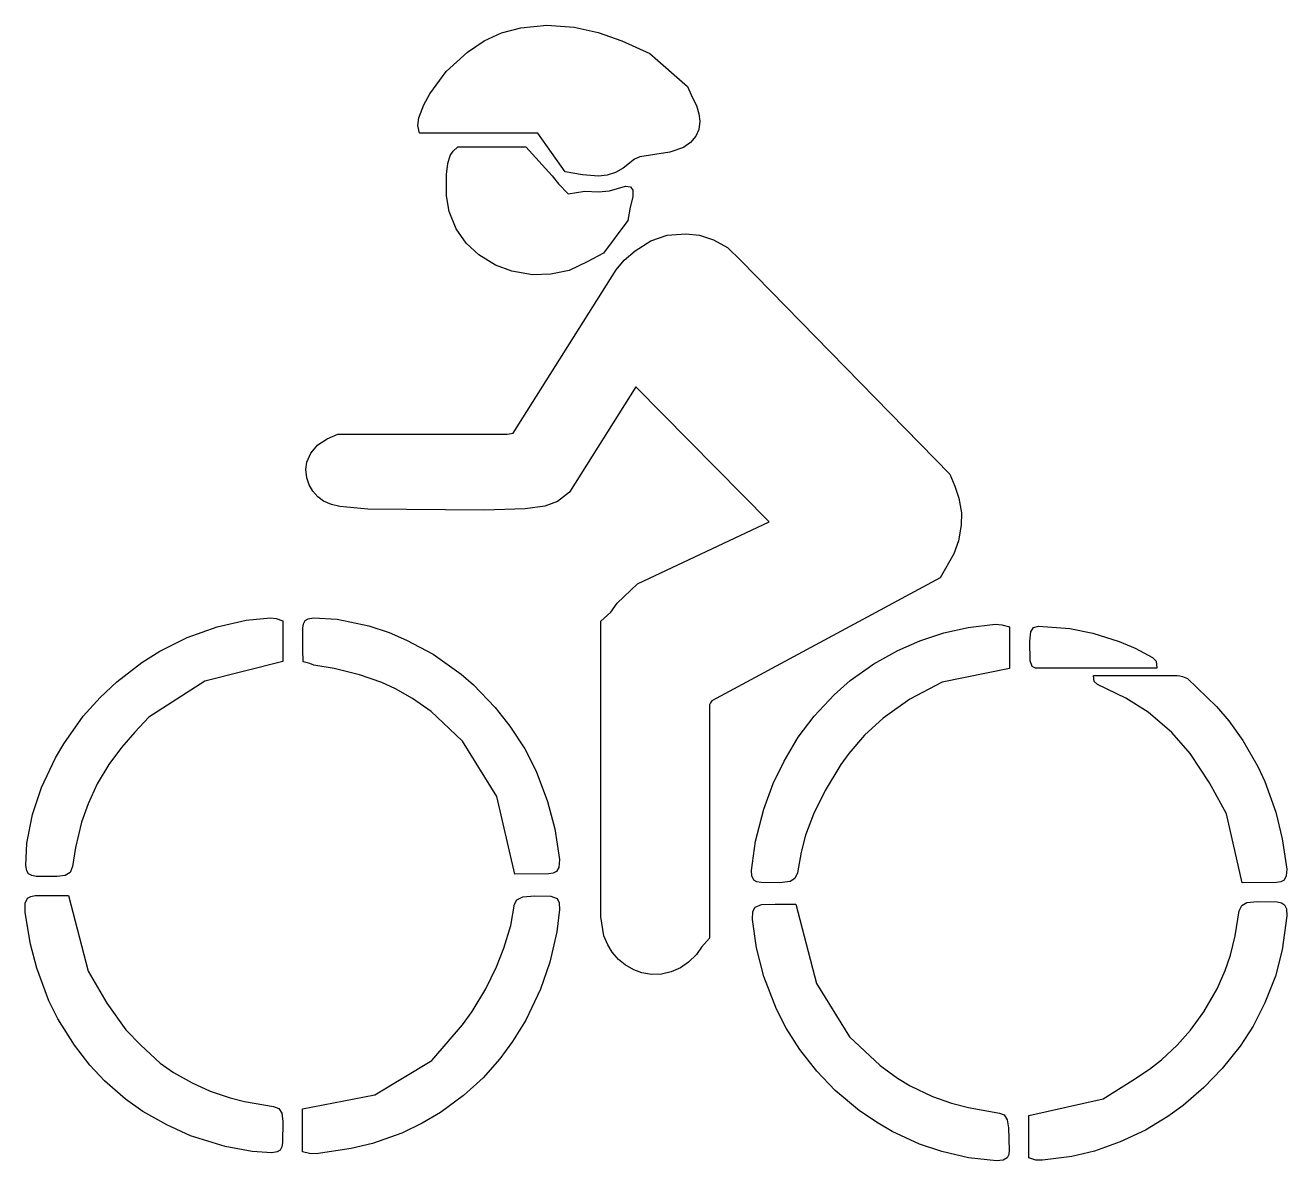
# Model space of a CAD drawing. Header units: inches. Extents: x 3 to 23, y 3 to 21.
import ezdxf

# ---------------------------------------------------------------- set-up
doc = ezdxf.new("R2010")
doc.units = ezdxf.units.IN
doc.header["$MEASUREMENT"] = 0
doc.layers.add('CUT', color=1, linetype='Continuous')

msp = doc.modelspace()

# ---------------------------------------------------------------- linework, layer by layer
at = {"layer": 'CUT'}
for points in [[(9.317, 19.736), (9.413, 19.911), (9.673, 20.264), (10.014, 20.574), (10.277, 20.754), (10.549, 20.877), (10.858, 20.958), (11.269, 21), (11.7, 20.972), (12.085, 20.884), (12.457, 20.754), (12.902, 20.553), (13.5, 20.027), (13.577, 19.85), (13.64, 19.727), (13.681, 19.596), (13.695, 19.479), (13.68, 19.346), (13.634, 19.242), (13.547, 19.139), (13.437, 19.06), (13.218, 18.986), (12.744, 18.915), (12.661, 18.876), (12.477, 18.734), (12.358, 18.665), (12.228, 18.622), (12.091, 18.606), (11.837, 18.628), (11.561, 18.677), (11.128, 19.291), (9.248, 19.291), (9.223, 19.409), (9.24, 19.532)], [(11.625, 17.114), (11.334, 17.054), (11.04, 17.043), (10.712, 17.102), (10.455, 17.195), (10.192, 17.36), (9.989, 17.548), (9.834, 17.774), (9.722, 18.046), (9.677, 18.296), (9.677, 18.633), (9.699, 18.807), (9.736, 18.934), (9.785, 19.005), (9.859, 19.075), (10.937, 19.075), (11.353, 18.615), (11.456, 18.486), (11.61, 18.33), (11.871, 18.368), (12.088, 18.357), (12.261, 18.376), (12.515, 18.449), (12.597, 18.438), (12.631, 18.383), (12.632, 18.282), (12.59, 18.114), (12.555, 17.907), (12.166, 17.387), (11.911, 17.247)], [(12.92, 17.581), (13.179, 17.67), (13.473, 17.695), (13.688, 17.673), (13.909, 17.6), (14.131, 17.476), (14.347, 17.273), (17.659, 13.882), (17.737, 13.692), (17.799, 13.504), (17.841, 13.272), (17.839, 13.076), (17.794, 12.825), (17.72, 12.62), (17.506, 12.238), (13.884, 10.29), (13.864, 10.258), (13.85, 10.227), (13.846, 10.193), (13.846, 6.531), (13.72, 6.385), (13.643, 6.271), (13.517, 6.146), (13.387, 6.056), (13.242, 5.994), (13.088, 5.959), (12.93, 5.955), (12.775, 5.981), (12.646, 6.028), (12.511, 6.105), (12.407, 6.191), (12.305, 6.306), (12.235, 6.422), (12.174, 6.565), (12.125, 6.868), (12.125, 11.551), (12.282, 11.696), (12.383, 11.84), (12.708, 12.145), (14.795, 13.126), (12.68, 15.27), (11.63, 13.597), (11.439, 13.45), (11.238, 13.378), (10.927, 13.334), (10.276, 13.311), (8.434, 13.327), (7.988, 13.369), (7.856, 13.402), (7.731, 13.458), (7.637, 13.527), (7.558, 13.613), (7.499, 13.713), (7.463, 13.824), (7.451, 13.959), (7.466, 14.074), (7.526, 14.217), (7.639, 14.35), (7.787, 14.445), (7.956, 14.519), (10.638, 14.519), (10.733, 14.534), (12.368, 17.122), (12.495, 17.276), (12.669, 17.422)], [(4.958, 10.034), (4.738, 9.793), (4.528, 9.552), (4.323, 9.281), (4.139, 8.973), (3.997, 8.656), (3.893, 8.368), (3.796, 7.968), (3.747, 7.663), (3.711, 7.571), (3.635, 7.521), (3.508, 7.505), (3.174, 7.508), (3.106, 7.52), (3.054, 7.549), (3.024, 7.598), (3.008, 7.682), (3.024, 8.032), (3.117, 8.49), (3.256, 8.918), (3.482, 9.386), (3.611, 9.611), (3.92, 10.047), (4.188, 10.344), (4.45, 10.59), (4.846, 10.897), (5.133, 11.077), (5.568, 11.293), (6.044, 11.464), (6.502, 11.568), (6.89, 11.605), (6.977, 11.596), (7.083, 11.561), (7.083, 10.915), (5.849, 10.605)], [(8.869, 10.482), (8.651, 10.581), (8.3, 10.704), (7.899, 10.802), (7.574, 10.857), (7.513, 10.883), (7.404, 10.908), (7.399, 11.107), (7.401, 11.442), (7.413, 11.51), (7.44, 11.562), (7.488, 11.592), (7.572, 11.606), (7.946, 11.587), (8.449, 11.48), (8.771, 11.376), (9.044, 11.252), (9.469, 11.028), (9.909, 10.715), (10.105, 10.545), (10.45, 10.185), (10.683, 9.89), (10.921, 9.53), (11.1, 9.176), (11.28, 8.695), (11.397, 8.263), (11.469, 7.774), (11.46, 7.649), (11.424, 7.586), (11.371, 7.558), (11.303, 7.547), (10.763, 7.545), (10.474, 8.775), (9.932, 9.649), (9.627, 9.944), (9.435, 10.119), (9.142, 10.326)], [(15.125, 7.429), (14.96, 7.407), (14.666, 7.409), (14.599, 7.422), (14.55, 7.45), (14.519, 7.514), (14.516, 7.601), (14.58, 8.065), (14.711, 8.576), (14.86, 8.979), (15.032, 9.335), (15.254, 9.713), (15.509, 10.048), (15.823, 10.384), (16.076, 10.611), (16.451, 10.877), (16.836, 11.091), (17.183, 11.241), (17.562, 11.367), (17.948, 11.451), (18.377, 11.505), (18.485, 11.498), (18.605, 11.466), (18.605, 10.805), (17.536, 10.584), (17.023, 10.316), (16.599, 10.017), (16.306, 9.744), (16.059, 9.457), (15.932, 9.279), (15.68, 8.87), (15.499, 8.493), (15.371, 8.159), (15.3, 7.89), (15.242, 7.565), (15.203, 7.477)], [(20.342, 11.232), (20.597, 11.123), (20.873, 10.975), (20.929, 10.92), (20.939, 10.809), (19.015, 10.809), (18.962, 10.836), (18.934, 10.925), (18.929, 11.238), (18.942, 11.385), (18.985, 11.455), (19.066, 11.474), (19.56, 11.439), (19.928, 11.361)], [(22.081, 9.971), (22.304, 9.663), (22.543, 9.248), (22.651, 9.013), (22.826, 8.527), (22.929, 8.104), (23, 7.62), (22.992, 7.515), (22.957, 7.45), (22.906, 7.422), (22.838, 7.409), (22.293, 7.407), (22.047, 8.497), (21.776, 8.993), (21.469, 9.458), (21.179, 9.789), (20.801, 10.113), (20.451, 10.335), (19.999, 10.55), (19.945, 10.596), (19.938, 10.691), (21.261, 10.691), (21.305, 10.688), (21.349, 10.678), (21.425, 10.643), (21.888, 10.201)], [(3, 6.933), (3.001, 7.082), (3.037, 7.162), (3.087, 7.191), (3.155, 7.203), (3.684, 7.205), (3.999, 6.004), (4.294, 5.5), (4.595, 5.076), (4.831, 4.832), (5.141, 4.549), (5.351, 4.4), (5.646, 4.237), (5.933, 4.104), (6.249, 3.996), (6.476, 3.94), (6.934, 3.86), (7.023, 3.826), (7.069, 3.752), (7.082, 3.625), (7.079, 3.29), (7.068, 3.221), (7.04, 3.17), (6.993, 3.139), (6.909, 3.126), (6.596, 3.148), (6.171, 3.228), (5.618, 3.397), (5.247, 3.568), (4.865, 3.781), (4.587, 3.978), (4.255, 4.267), (4.025, 4.517), (3.783, 4.83), (3.516, 5.249), (3.375, 5.536), (3.182, 6.053), (3.082, 6.431)], [(7.613, 3.111), (7.509, 3.113), (7.397, 3.144), (7.397, 3.823), (8.543, 4.045), (9.444, 4.588), (9.933, 5.157), (10.085, 5.368), (10.303, 5.725), (10.472, 6.074), (10.588, 6.369), (10.696, 6.73), (10.759, 7.068), (10.793, 7.137), (10.89, 7.184), (11.081, 7.197), (11.334, 7.196), (11.431, 7.156), (11.463, 7.089), (11.472, 6.981), (11.43, 6.628), (11.318, 6.149), (11.17, 5.722), (10.934, 5.227), (10.725, 4.888), (10.523, 4.616), (10.259, 4.316), (9.948, 4.037), (9.582, 3.764), (9.293, 3.596), (8.97, 3.44), (8.508, 3.276), (8.166, 3.192)], [(16.552, 4.509), (16.827, 4.309), (17.031, 4.189), (17.386, 4.019), (17.685, 3.912), (17.954, 3.845), (18.447, 3.757), (18.519, 3.726), (18.568, 3.651), (18.587, 3.523), (18.601, 3.169), (18.593, 3.1), (18.568, 3.048), (18.506, 3.012), (18.4, 3), (17.955, 3.048), (17.532, 3.146), (17.18, 3.263), (16.745, 3.466), (16.52, 3.594), (16.224, 3.794), (15.841, 4.115), (15.552, 4.418), (15.28, 4.763), (15.066, 5.101), (14.91, 5.403), (14.711, 5.922), (14.594, 6.376), (14.529, 6.825), (14.537, 6.953), (14.572, 7.019), (14.673, 7.062), (14.887, 7.07), (15.217, 7.067), (15.546, 5.808), (16.066, 4.962)], [(18.909, 3.72), (20.091, 3.984), (20.559, 4.276), (20.825, 4.452), (21.015, 4.599), (21.264, 4.83), (21.473, 5.072), (21.686, 5.361), (21.894, 5.724), (22.023, 6.016), (22.106, 6.259), (22.184, 6.563), (22.246, 6.961), (22.286, 7.049), (22.365, 7.095), (22.534, 7.109), (22.848, 7.104), (22.914, 7.09), (22.963, 7.058), (22.994, 6.991), (23, 6.883), (22.928, 6.343), (22.82, 5.926), (22.654, 5.504), (22.465, 5.135), (22.26, 4.818), (21.974, 4.461), (21.686, 4.159), (21.355, 3.876), (21.115, 3.704), (20.758, 3.487), (20.361, 3.298), (19.952, 3.153), (19.593, 3.069), (19.128, 3.007), (19.022, 3.012), (18.909, 3.044)]]:
    msp.add_lwpolyline(points, close=True, dxfattribs=at)

doc.saveas('drawing.dxf')
